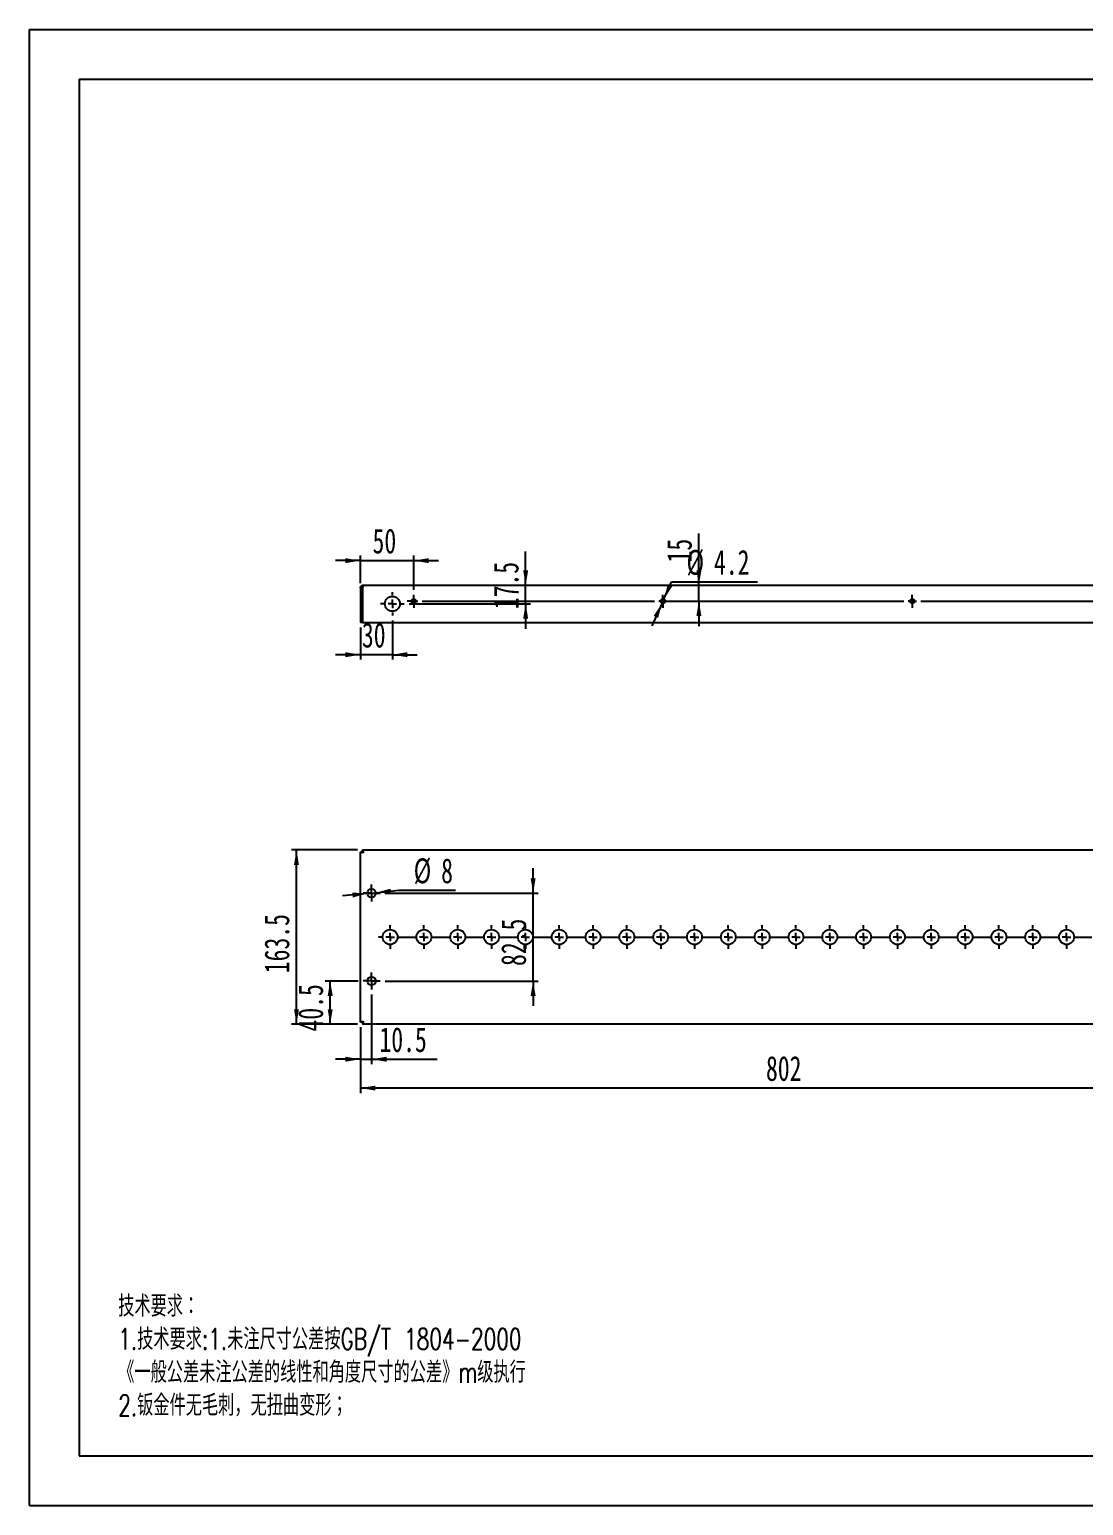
# Model space of a CAD drawing. Extents: x 0 to 1959, y 0 to 1385.
# Drawn here: x 0 to 989, y 0 to 1385 of the extents above; entities that cross this region are included whole.
import ezdxf

# ---------------------------------------------------------------- set-up
doc = ezdxf.new("R2010")
doc.units = 0
doc.header["$LTSCALE"] = 4.663751
doc.layers.get('0').update_dxf_attribs({"linetype": 'CONTINUOUS'})
doc.layers.add('粗实线', color=7, linetype='CONTINUOUS')
doc.layers.add('细实线', color=7, linetype='CONTINUOUS')
doc.styles.add('SLDTEXTSTYLE0', font='TXT', dxfattribs={"width": 0.7, "bigfont": 'bigfont'})
doc.styles.add('SLDTEXTSTYLE6', font='TXT', dxfattribs={"width": 0.7})
doc.dimstyles.new('SLDDIMSTYLE0', dxfattribs={"dimtxt": 23.318754, "dimasz": 13.991252, "dimexe": 0, "dimexo": 0.0625, "dimgap": 5.829689, "dimtad": 2, "dimdec": 1, "dimrnd": 1e-09, "dimzin": 12, "dimtxsty": 'SLDTEXTSTYLE6', "dimsah": 1, "dimcen": 0.09, "dimazin": 3, "dimtfac": 1, "dimtdec": 1, "dimtofl": 0, "dimtmove": 0, "dimatfit": 3, "dimtolj": 1, "dimtzin": 12})
doc.dimstyles.new('SLDDIMSTYLE1', dxfattribs={"dimtxt": 23.318754, "dimasz": 13.991252, "dimexe": 0, "dimexo": 0.0625, "dimgap": 5.829689, "dimtad": 2, "dimdec": 1, "dimrnd": 1e-09, "dimzin": 12, "dimtxsty": 'SLDTEXTSTYLE6', "dimsah": 1, "dimcen": 0.09, "dimazin": 3, "dimtfac": 1, "dimtdec": 1, "dimtmove": 0, "dimatfit": 3, "dimtolj": 1, "dimtzin": 12})
doc.dimstyles.new('SLDDIMSTYLE2', dxfattribs={"dimtxt": 23.318754, "dimasz": 13.991252, "dimexe": 0, "dimexo": 0.0625, "dimgap": 5.829689, "dimtad": 0, "dimtih": 1, "dimtoh": 1, "dimdec": 1, "dimrnd": 1e-09, "dimzin": 12, "dimtxsty": 'SLDTEXTSTYLE6', "dimsah": 1, "dimcen": 0, "dimazin": 3, "dimtfac": 1, "dimtdec": 1, "dimtmove": 0, "dimatfit": 3, "dimtolj": 1, "dimtzin": 12})

# ---------------------------------------------------------------- blocks, each defined once
blk = doc.blocks.new('SW_NOTE_0')
at = {"layer": '细实线', "color": 0, "attachment_point": 1, "style": 'SLDTEXTSTYLE0'}
for s, insert, char_height in [('技术要求：', (0, 25.5), 19.74), ('1.技术要求:1.未注尺寸公差按GB/T 1804-2000', (0, -5.5), 19.743), ('《一般公差未注公差的线性和角度尺寸的公差》m级执行', (0, -36.5), 19.743), ('2.钣金件无毛刺，无扭曲变形；', (0, -67.5), 19.743)]:
    blk.add_mtext(s, dxfattribs=dict(at, insert=insert, char_height=char_height))
blk = doc.blocks.new('_D')
at = {"layer": '细实线'}
for p, q in [((310.6, 449), (310.6, 387)), ((1112.6, 449), (1112.6, 387)), ((1112.6, 391.7), (310.6, 391.7))]:
    blk.add_line(p, q, dxfattribs=at)
for points in [[(310.6, 391.7), (324.6, 389.4), (324.6, 394)], [(1112.6, 391.7), (1098.6, 394), (1098.6, 389.4)]]:
    blk.add_solid(points, dxfattribs=at)
at = {"layer": '细实线', "insert": (691.3, 421.8), "char_height": 23.32, "attachment_point": 1, "style": 'SLDTEXTSTYLE6'}
blk.add_mtext('802', dxfattribs=at)
blk = doc.blocks.new('_D_1')
at = {"layer": '细实线'}
for p, q in [((307.9, 615.2), (245.9, 615.2)), ((250.6, 451.7), (250.6, 615.2)), ((307.9, 451.7), (245.9, 451.7))]:
    blk.add_line(p, q, dxfattribs=at)
for points in [[(250.6, 615.2), (248.3, 601.2), (252.9, 601.2)], [(250.6, 451.7), (252.9, 465.7), (248.3, 465.7)]]:
    blk.add_solid(points, dxfattribs=at)
at = {"layer": '细实线', "insert": (220.5, 499.5), "char_height": 23.32, "attachment_point": 1, "rotation": 90, "style": 'SLDTEXTSTYLE6'}
blk.add_mtext('163.5', dxfattribs=at)
blk = doc.blocks.new('_D_5')
at = {"layer": '细实线'}
for p, q in [((472.7, 574.7), (472.7, 598)), ((333.8, 574.7), (477.4, 574.7)), ((472.7, 492.2), (472.7, 574.7)), ((333.8, 492.2), (477.4, 492.2)), ((472.7, 492.2), (472.7, 468.9))]:
    blk.add_line(p, q, dxfattribs=at)
for points in [[(472.7, 574.7), (475.1, 588.7), (470.4, 588.7)], [(472.7, 492.2), (470.4, 478.2), (475.1, 478.2)]]:
    blk.add_solid(points, dxfattribs=at)
at = {"layer": '细实线', "insert": (442.7, 506.3), "char_height": 23.32, "attachment_point": 1, "rotation": 90, "style": 'SLDTEXTSTYLE6'}
blk.add_mtext('82.5', dxfattribs=at)
blk = doc.blocks.new('_D_6')
at = {"layer": '细实线'}
for p, q in [((308.4, 492.2), (277.6, 492.2)), ((282.2, 451.7), (282.2, 492.2)), ((307.9, 451.7), (277.6, 451.7))]:
    blk.add_line(p, q, dxfattribs=at)
for points in [[(282.2, 492.2), (279.9, 478.2), (284.6, 478.2)], [(282.2, 451.7), (284.6, 465.7), (279.9, 465.7)]]:
    blk.add_solid(points, dxfattribs=at)
at = {"layer": '细实线', "insert": (252.2, 444.8), "char_height": 23.32, "attachment_point": 1, "rotation": 90, "style": 'SLDTEXTSTYLE6'}
blk.add_mtext('40.5', dxfattribs=at)
blk = doc.blocks.new('_D_7')
at = {"layer": '细实线'}
for p, q in [((321.1, 479.5), (321.1, 414.1)), ((310.6, 449), (310.6, 414.1)), ((310.6, 418.8), (287.3, 418.8)), ((310.6, 418.8), (321.1, 418.8)), ((321.1, 418.8), (382.7, 418.8))]:
    blk.add_line(p, q, dxfattribs=at)
for points in [[(310.6, 418.8), (296.6, 421.1), (296.6, 416.5)], [(321.1, 418.8), (335.1, 416.5), (335.1, 421.1)]]:
    blk.add_solid(points, dxfattribs=at)
at = {"layer": '细实线', "insert": (328.5, 448.9), "char_height": 23.32, "attachment_point": 1, "style": 'SLDTEXTSTYLE6'}
blk.add_mtext('10.5', dxfattribs=at)
blk = doc.blocks.new('_D_8')
at = {"layer": '细实线'}
for p, q in [((317.1, 574.3), (293.9, 572)), ((317.1, 574.3), (325.1, 575.1)), ((325.1, 575.1), (346.6, 577.3)), ((346.6, 577.3), (399.9, 577.3))]:
    blk.add_line(p, q, dxfattribs=at)
for points in [[(317.1, 574.3), (303, 575.2), (303.4, 570.6)], [(325.1, 575.1), (339.2, 574.2), (338.8, 578.8)]]:
    blk.add_solid(points, dxfattribs=at)
at = {"layer": '细实线', "attachment_point": 1, "style": 'SLDTEXTSTYLE6'}
for s, insert, char_height in [('%%c', (360.6, 607.3), 23.32), ('8', (386.4, 607.3), 23.3)]:
    blk.add_mtext(s, dxfattribs=dict(at, insert=insert, char_height=char_height))
blk = doc.blocks.new('SW_CENTERMARKSYMBOL_0')
at = {"layer": '细实线', "color": 0}
for p, q in [((-706.5, 0), (-709.5, 0)), ((-698.5, 0), (-702.5, 0)), ((-698.5, 8), (-698.5, 11)), ((-698.5, 0), (-698.5, 4)), ((-698.5, 0), (-698.5, -4)), ((-698.5, 0), (-694.5, 0)), ((-690.5, 0), (-674.75, 0)), ((-666.75, 0), (-670.75, 0)), ((-666.75, 8), (-666.75, 11)), ((-666.75, 0), (-666.75, 4)), ((-666.75, 0), (-666.75, -4)), ((-666.75, 0), (-662.75, 0)), ((-658.75, 0), (-643, 0)), ((-635, 0), (-639, 0)), ((-635, 8), (-635, 11)), ((-635, 0), (-635, 4)), ((-635, 0), (-635, -4)), ((-635, 0), (-631, 0)), ((-627, 0), (-611.25, 0)), ((-603.25, 0), (-607.25, 0)), ((-603.25, 8), (-603.25, 11)), ((-603.25, 0), (-603.25, 4)), ((-603.25, 0), (-603.25, -4)), ((-603.25, 0), (-599.25, 0)), ((-595.25, 0), (-579.5, 0)), ((-571.5, 0), (-575.5, 0)), ((-571.5, 8), (-571.5, 11)), ((-571.5, 0), (-571.5, 4)), ((-571.5, 0), (-571.5, -4)), ((-571.5, 0), (-567.5, 0)), ((-563.5, 0), (-547.75, 0)), ((-539.75, 0), (-543.75, 0)), ((-539.75, 8), (-539.75, 11)), ((-539.75, 0), (-539.75, 4)), ((-539.75, 0), (-539.75, -4)), ((-539.75, 0), (-535.75, 0)), ((-531.75, 0), (-516, 0)), ((-508, 0), (-512, 0)), ((-508, 8), (-508, 11)), ((-508, 0), (-508, 4)), ((-508, 0), (-508, -4)), ((-508, 0), (-504, 0)), ((-500, 0), (-484.25, 0)), ((-476.25, 0), (-480.25, 0)), ((-476.25, 8), (-476.25, 11)), ((-476.25, 0), (-476.25, 4)), ((-476.25, 0), (-476.25, -4)), ((-476.25, 0), (-472.25, 0)), ((-468.25, 0), (-452.5, 0)), ((-444.5, 0), (-448.5, 0)), ((-444.5, 8), (-444.5, 11)), ((-444.5, 0), (-444.5, 4)), ((-444.5, 0), (-444.5, -4)), ((-444.5, 0), (-440.5, 0)), ((-436.5, 0), (-420.75, 0)), ((-412.75, 0), (-416.75, 0)), ((-412.75, 8), (-412.75, 11)), ((-412.75, 0), (-412.75, 4)), ((-412.75, 0), (-412.75, -4)), ((-412.75, 0), (-408.75, 0)), ((-404.75, 0), (-389, 0)), ((-381, 0), (-385, 0)), ((-381, 8), (-381, 11)), ((-381, 0), (-381, 4)), ((-381, 0), (-381, -4)), ((-381, 0), (-377, 0)), ((-373, 0), (-357.25, 0)), ((-349.25, 0), (-353.25, 0)), ((-349.25, 8), (-349.25, 11)), ((-349.25, 0), (-349.25, 4)), ((-349.25, 0), (-349.25, -4)), ((-349.25, 0), (-345.25, 0)), ((-341.25, 0), (-325.5, 0)), ((-317.5, 0), (-321.5, 0)), ((-317.5, 8), (-317.5, 11)), ((-317.5, 0), (-317.5, 4)), ((-317.5, 0), (-317.5, -4)), ((-317.5, 0), (-313.5, 0)), ((-309.5, 0), (-293.75, 0)), ((-285.75, 0), (-289.75, 0)), ((-285.75, 8), (-285.75, 11)), ((-285.75, 0), (-285.75, 4)), ((-285.75, 0), (-285.75, -4)), ((-285.75, 0), (-281.75, 0)), ((-277.75, 0), (-262, 0)), ((-254, 0), (-258, 0)), ((-254, 8), (-254, 11)), ((-254, 0), (-254, 4)), ((-254, 0), (-254, -4)), ((-254, 0), (-250, 0)), ((-246, 0), (-230.25, 0)), ((-222.25, 0), (-226.25, 0)), ((-222.25, 8), (-222.25, 11)), ((-222.25, 0), (-222.25, 4)), ((-222.25, 0), (-222.25, -4)), ((-222.25, 0), (-218.25, 0)), ((-214.25, 0), (-198.5, 0)), ((-190.5, 0), (-194.5, 0)), ((-190.5, 8), (-190.5, 11)), ((-190.5, 0), (-190.5, 4)), ((-190.5, 0), (-190.5, -4)), ((-190.5, 0), (-186.5, 0)), ((-182.5, 0), (-166.75, 0)), ((-158.75, 0), (-162.75, 0)), ((-158.75, 8), (-158.75, 11)), ((-158.75, 0), (-158.75, 4)), ((-158.75, 0), (-158.75, -4)), ((-158.75, 0), (-154.75, 0)), ((-150.75, 0), (-135, 0)), ((-127, 0), (-131, 0)), ((-127, 8), (-127, 11)), ((-127, 0), (-127, 4)), ((-127, 0), (-127, -4)), ((-127, 0), (-123, 0)), ((-119, 0), (-103.25, 0)), ((-95.25, 0), (-99.25, 0)), ((-95.25, 8), (-95.25, 11)), ((-95.25, 0), (-95.25, 4)), ((-95.25, 0), (-95.25, -4)), ((-95.25, 0), (-91.25, 0)), ((-87.25, 0), (-71.5, 0)), ((-63.5, 0), (-67.5, 0)), ((-63.5, 8), (-63.5, 11)), ((-63.5, 0), (-63.5, 4)), ((-63.5, 0), (-63.5, -4)), ((-63.5, 0), (-59.5, 0)), ((-55.5, 0), (-39.75, 0)), ((-31.75, 0), (-35.75, 0)), ((-31.75, 8), (-31.75, 11)), ((-31.75, 0), (-31.75, 4)), ((-31.75, 0), (-31.75, -4)), ((-31.75, 0), (-27.75, 0)), ((-23.75, 0), (-8, 0)), ((0, 0), (-4, 0)), ((0, 8), (0, 11)), ((0, 0), (0, 4)), ((0, 0), (0, -4)), ((0, 0), (4, 0)), ((8, 0), (23.75, 0)), ((31.75, 0), (27.75, 0)), ((31.75, 8), (31.75, 11)), ((31.75, 0), (31.75, 4)), ((31.75, 0), (31.75, -4)), ((31.75, 0), (35.75, 0)), ((39.75, 0), (42.75, 0)), ((-698.5, -8), (-698.5, -11)), ((-666.75, -8), (-666.75, -11)), ((-635, -8), (-635, -11)), ((-603.25, -8), (-603.25, -11)), ((-571.5, -8), (-571.5, -11)), ((-539.75, -8), (-539.75, -11)), ((-508, -8), (-508, -11)), ((-476.25, -8), (-476.25, -11)), ((-444.5, -8), (-444.5, -11)), ((-412.75, -8), (-412.75, -11)), ((-381, -8), (-381, -11)), ((-349.25, -8), (-349.25, -11)), ((-317.5, -8), (-317.5, -11)), ((-285.75, -8), (-285.75, -11)), ((-254, -8), (-254, -11)), ((-222.25, -8), (-222.25, -11)), ((-190.5, -8), (-190.5, -11)), ((-158.75, -8), (-158.75, -11)), ((-127, -8), (-127, -11)), ((-95.25, -8), (-95.25, -11)), ((-63.5, -8), (-63.5, -11)), ((-31.75, -8), (-31.75, -11)), ((0, -8), (0, -11)), ((31.75, -8), (31.75, -11))]:
    blk.add_line(p, q, dxfattribs=at)
blk = doc.blocks.new('SW_CENTERMARKSYMBOL_1')
at = {"layer": '细实线', "color": 0}
for p, q in [((-4, 0), (-8, 0)), ((0, 0), (-4, 0)), ((0, 4), (0, 8)), ((0, 0), (0, 4)), ((0, 0), (0, -4)), ((0, 0), (4, 0)), ((4, 0), (8, 0)), ((0, -4), (0, -8))]:
    blk.add_line(p, q, dxfattribs=at)
blk = doc.blocks.new('SW_CENTERMARKSYMBOL_4')
at = {"layer": '细实线', "color": 0}
for p, q in [((-4, 0), (-8, 0)), ((0, 0), (-4, 0)), ((0, 4), (0, 8)), ((0, 0), (0, 4)), ((0, 0), (0, -4)), ((0, 0), (4, 0)), ((4, 0), (8, 0)), ((0, -4), (0, -8))]:
    blk.add_line(p, q, dxfattribs=at)
blk = doc.blocks.new('_D_13')
at = {"layer": '细实线'}
for p, q in [((310.6, 886.7), (287.3, 886.7)), ((310.6, 865.7), (310.6, 891.4)), ((310.6, 886.7), (360.6, 886.7)), ((360.6, 859.4), (360.6, 891.4)), ((360.6, 886.7), (383.9, 886.7))]:
    blk.add_line(p, q, dxfattribs=at)
for points in [[(310.6, 886.7), (296.6, 889), (296.6, 884.4)], [(360.6, 886.7), (374.6, 884.4), (374.6, 889)]]:
    blk.add_solid(points, dxfattribs=at)
at = {"layer": '细实线', "insert": (322, 916.8), "char_height": 23.32, "attachment_point": 1, "style": 'SLDTEXTSTYLE6'}
blk.add_mtext('50', dxfattribs=at)
blk = doc.blocks.new('_D_14')
at = {"layer": '细实线'}
for p, q in [((310.6, 824), (310.6, 793.8)), ((340.6, 830.5), (340.6, 793.8)), ((310.6, 798.4), (287.3, 798.4)), ((340.6, 798.4), (310.6, 798.4)), ((340.6, 798.4), (363.9, 798.4))]:
    blk.add_line(p, q, dxfattribs=at)
for points in [[(310.6, 798.4), (296.6, 800.8), (296.6, 796.1)], [(340.6, 798.4), (354.6, 796.1), (354.6, 800.8)]]:
    blk.add_solid(points, dxfattribs=at)
at = {"layer": '细实线', "insert": (312, 828.5), "char_height": 23.32, "attachment_point": 1, "style": 'SLDTEXTSTYLE6'}
blk.add_mtext('30', dxfattribs=at)
blk = doc.blocks.new('_D_15')
at = {"layer": '细实线'}
for p, q in [((628.3, 863.7), (628.3, 912.2)), ((628.3, 848.7), (628.3, 863.7)), ((593.2, 848.7), (633, 848.7)), ((628.3, 848.7), (628.3, 825.3))]:
    blk.add_line(p, q, dxfattribs=at)
for points in [[(628.3, 863.7), (630.7, 877.7), (626, 877.7)], [(628.3, 848.7), (626, 834.7), (630.7, 834.7)]]:
    blk.add_solid(points, dxfattribs=at)
at = {"layer": '细实线', "insert": (598.3, 885), "char_height": 23.32, "attachment_point": 1, "rotation": 90, "style": 'SLDTEXTSTYLE6'}
blk.add_mtext('15', dxfattribs=at)
blk = doc.blocks.new('_D_16')
at = {"layer": '细实线'}
for p, q in [((465.7, 863.7), (465.7, 895.4)), ((465.7, 846.2), (465.7, 863.7)), ((356.3, 846.2), (470.4, 846.2)), ((465.7, 846.2), (465.7, 822.8))]:
    blk.add_line(p, q, dxfattribs=at)
for points in [[(465.7, 863.7), (468.1, 877.7), (463.4, 877.7)], [(465.7, 846.2), (463.4, 832.2), (468.1, 832.2)]]:
    blk.add_solid(points, dxfattribs=at)
at = {"layer": '细实线', "insert": (435.7, 841.1), "char_height": 23.32, "attachment_point": 1, "rotation": 90, "style": 'SLDTEXTSTYLE6'}
blk.add_mtext('17.5', dxfattribs=at)
blk = doc.blocks.new('_D_18')
at = {"layer": '细实线'}
for p, q in [((595.5, 850.6), (602.7, 866.7)), ((602.7, 866.7), (683.2, 866.7)), ((593.7, 846.7), (584.2, 825.5)), ((593.7, 846.7), (595.5, 850.6))]:
    blk.add_line(p, q, dxfattribs=at)
for points in [[(595.5, 850.6), (603.3, 862.4), (599.1, 864.3)], [(593.7, 846.7), (585.9, 834.9), (590.1, 833)]]:
    blk.add_solid(points, dxfattribs=at)
at = {"layer": '细实线', "char_height": 23.32, "attachment_point": 1, "style": 'SLDTEXTSTYLE6'}
for s, insert in [('%%c', (616.7, 896.8)), ('4.2', (642.5, 896.8))]:
    blk.add_mtext(s, dxfattribs=dict(at, insert=insert))
blk = doc.blocks.new('SW_CENTERMARKSYMBOL_7')
at = {"layer": '细实线', "color": 0}
for p, q in [((-8, 0), (-11, 0)), ((0, 0), (-4, 0)), ((0, 8), (0, 11)), ((0, 0), (0, 4)), ((0, 0), (0, -4)), ((0, 0), (4, 0)), ((8, 0), (11, 0)), ((0, -8), (0, -11))]:
    blk.add_line(p, q, dxfattribs=at)
blk = doc.blocks.new('SW_CENTERMARKSYMBOL_9')
at = {"layer": '细实线', "color": 0}
for p, q in [((-238, 0), (-240.1, 0)), ((-234, 0), (-238, 0)), ((-234, 4), (-234, 6.1)), ((-234, 0), (-234, 4)), ((-234, 0), (-234, -4)), ((-234, 0), (-230, 0)), ((-226, 0), (-8, 0)), ((0, 0), (-4, 0)), ((0, 4), (0, 6.1)), ((0, 0), (0, 4)), ((0, 0), (0, -4)), ((0, 0), (4, 0)), ((8, 0), (226, 0)), ((234, 0), (230, 0)), ((234, 4), (234, 6.1)), ((234, 0), (234, 4)), ((234, 0), (234, -4)), ((234, 0), (238, 0)), ((242, 0), (460, 0)), ((468, 0), (464, 0)), ((468, 4), (468, 6.1)), ((468, 0), (468, 4)), ((468, 0), (468, -4)), ((468, 0), (472, 0)), ((472, 0), (474.1, 0)), ((-234, -4), (-234, -6.1)), ((0, -4), (0, -6.1)), ((234, -4), (234, -6.1)), ((468, -4), (468, -6.1))]:
    blk.add_line(p, q, dxfattribs=at)

msp = doc.modelspace()

# ---------------------------------------------------------------- linework, layer by layer
at = {"color": 7, "linetype": 'CONTINUOUS'}
for p, q in [((312.51, 861), (310.61, 861)), ((310.61, 861), (310.61, 828.66)), ((312.51, 861), (312.51, 828.66)), ((312.58, 828.66), (312.58, 861)), ((313.27, 863.66), (1109.95, 863.66)), ((312.51, 828.66), (310.61, 828.66)), ((312.58, 828.66), (1110.64, 828.66)), ((312.51, 613.24), (310.61, 613.24)), ((310.61, 453.68), (310.61, 613.24)), ((312.58, 613.31), (312.58, 615.21)), ((312.58, 615.21), (1110.64, 615.21)), ((312.51, 453.68), (310.61, 453.68)), ((312.58, 453.61), (312.58, 451.71)), ((1110.64, 451.71), (312.58, 451.71))]:
    msp.add_line(p, q, dxfattribs=at)
for centre, radius in [((340.61, 846.16), 7), ((360.61, 848.66), 2.1), ((594.61, 848.66), 2.1), ((828.61, 848.66), 2.1), ((321.11, 574.71), 4), ((338.46, 533.46), 7), ((370.21, 533.46), 7), ((401.96, 533.46), 7), ((433.71, 533.46), 7), ((465.46, 533.46), 7), ((497.21, 533.46), 7), ((528.96, 533.46), 7), ((560.71, 533.46), 7), ((592.46, 533.46), 7), ((624.21, 533.46), 7), ((655.96, 533.46), 7), ((687.71, 533.46), 7), ((719.46, 533.46), 7), ((751.21, 533.46), 7), ((782.96, 533.46), 7), ((814.71, 533.46), 7), ((846.46, 533.46), 7), ((878.21, 533.46), 7), ((909.96, 533.46), 7), ((941.71, 533.46), 7), ((973.46, 533.46), 7), ((321.11, 492.21), 4)]:
    msp.add_circle(centre, radius, dxfattribs=at)
for points, knots in [([(310.61, 861), (310.61, 861.35), (310.68, 861.7), (310.94, 862.34), (311.14, 862.64), (311.63, 863.13), (311.93, 863.33), (312.57, 863.59), (312.92, 863.66), (313.27, 863.66)], [0, 0, 0, 0, 0.25, 0.25, 0.5, 0.5, 0.75, 0.75, 1, 1, 1, 1]), ([(312.51, 861), (312.52, 861.1), (312.53, 861.26), (312.62, 861.38), (312.65, 861.42)], [0, 0, 0, 0, 0.66454129, 1, 1, 1, 1]), ([(313.27, 863.66), (313.21, 863.66), (313.15, 863.59), (313.04, 863.33), (312.98, 863.13), (312.87, 862.64), (312.81, 862.34), (312.69, 861.7), (312.64, 861.35), (312.58, 861)], [0, 0, 0, 0, 0.25, 0.25, 0.5, 0.5, 0.75, 0.75, 1, 1, 1, 1]), ([(313.27, 612.55), (312.92, 612.61), (312.57, 612.66), (311.93, 612.78), (311.63, 612.84), (311.14, 612.95), (310.94, 613.01), (310.68, 613.12), (310.61, 613.18), (310.61, 613.24)], [0, 0, 0, 0, 0.25, 0.25, 0.5, 0.5, 0.75, 0.75, 1, 1, 1, 1]), ([(313.27, 612.55), (313.17, 612.61), (313.07, 612.66), (312.89, 612.78), (312.8, 612.84), (312.66, 612.95), (312.6, 613.01), (312.53, 613.12), (312.51, 613.18), (312.51, 613.24)], [0, 0, 0, 0, 0.25, 0.25, 0.5, 0.5, 0.75, 0.75, 1, 1, 1, 1]), ([(312.58, 615.21), (312.64, 615.21), (312.69, 615.14), (312.81, 614.87), (312.87, 614.68), (312.98, 614.18), (313.04, 613.89), (313.15, 613.24), (313.21, 612.9), (313.27, 612.55)], [0, 0, 0, 0, 0.25, 0.25, 0.5, 0.5, 0.75, 0.75, 1, 1, 1, 1]), ([(312.58, 613.31), (312.64, 613.31), (312.69, 613.29), (312.81, 613.21), (312.87, 613.16), (312.98, 613.02), (313.04, 612.93), (313.15, 612.75), (313.21, 612.65), (313.27, 612.55)], [0, 0, 0, 0, 0.25, 0.25, 0.5, 0.5, 0.75, 0.75, 1, 1, 1, 1]), ([(310.61, 453.68), (310.61, 453.74), (310.68, 453.79), (310.94, 453.91), (311.14, 453.97), (311.63, 454.08), (311.93, 454.14), (312.57, 454.25), (312.92, 454.31), (313.27, 454.37)], [0, 0, 0, 0, 0.25, 0.25, 0.5, 0.5, 0.75, 0.75, 1, 1, 1, 1]), ([(312.51, 453.68), (312.51, 453.74), (312.53, 453.79), (312.6, 453.91), (312.66, 453.97), (312.8, 454.08), (312.89, 454.14), (313.07, 454.25), (313.17, 454.31), (313.27, 454.37)], [0, 0, 0, 0, 0.25, 0.25, 0.5, 0.5, 0.75, 0.75, 1, 1, 1, 1]), ([(313.27, 454.37), (313.21, 454.02), (313.15, 453.67), (313.04, 453.03), (312.98, 452.73), (312.87, 452.24), (312.81, 452.04), (312.69, 451.78), (312.64, 451.71), (312.58, 451.71)], [0, 0, 0, 0, 0.25, 0.25, 0.5, 0.5, 0.75, 0.75, 1, 1, 1, 1]), ([(313.27, 454.37), (313.21, 454.27), (313.15, 454.17), (313.04, 453.99), (312.98, 453.9), (312.87, 453.76), (312.81, 453.7), (312.69, 453.63), (312.64, 453.61), (312.58, 453.61)], [0, 0, 0, 0, 0.25, 0.25, 0.5, 0.5, 0.75, 0.75, 1, 1, 1, 1])]:
    msp.add_open_spline(points, degree=3, knots=knots, dxfattribs=at)
at = {"layer": '粗实线'}
for p, q in [((46.64, 1338.5), (1912.14, 1338.5)), ((46.64, 1338.5), (46.64, 46.64)), ((46.64, 46.64), (1912.14, 46.64))]:
    msp.add_line(p, q, dxfattribs=at)
at = {"layer": '细实线'}
for p, q in [((0, 0), (0, 1385.13)), ((0, 1385.13), (1958.78, 1385.13)), ((0, 0), (1958.78, 0))]:
    msp.add_line(p, q, dxfattribs=at)

# ---------------------------------------------------------------- block references
for name, p in [('SW_CENTERMARKSYMBOL_7', (340.61, 846.16)), ('SW_CENTERMARKSYMBOL_9', (594.61, 848.66)), ('SW_CENTERMARKSYMBOL_4', (321.11, 574.71)), ('SW_CENTERMARKSYMBOL_0', (1036.96, 533.46)), ('SW_CENTERMARKSYMBOL_1', (321.11, 492.21)), ('SW_NOTE_0', (83.27, 171.49))]:
    msp.add_blockref(name, p, dxfattribs=at)

# ---------------------------------------------------------------- dimensions: what is measured, and where the dimension line sits
for base, p1, p2, picture, middle in [((360.61, 886.71), (310.61, 861), (360.61, 854.76), '_D_13', (335.61, 886.71)), ((310.61, 798.43), (340.61, 835.16), (310.61, 828.66), '_D_14', (325.61, 798.43)), ((321.11, 418.81), (310.61, 453.68), (321.11, 484.21), '_D_7', (355.6, 418.81))]:
    dim = msp.add_linear_dim(base=base, p1=p1, p2=p2, dimstyle='SLDDIMSTYLE1', dxfattribs=at)
    dim.commit()
    dim.dimension.update_dxf_attribs({"geometry": picture, "text_midpoint": middle, "dimtype": 160})
for base, p1, p2, angle, dimstyle, picture, middle in [((628.34, 863.66), (588.51, 848.66), (313.27, 863.66), 90, 'SLDDIMSTYLE1', '_D_15', (628.34, 898.6)), ((465.74, 863.66), (351.61, 846.16), (313.27, 863.66), 90, 'SLDDIMSTYLE1', '_D_16', (465.74, 868.28)), ((250.6, 615.21), (312.58, 451.71), (312.58, 615.21), 90, 'SLDDIMSTYLE0', '_D_1', (250.6, 533.46)), ((472.74, 574.71), (329.11, 492.21), (329.11, 574.71), 90, 'SLDDIMSTYLE1', '_D_5', (472.74, 533.46)), ((282.24, 492.21), (312.58, 451.71), (313.11, 492.21), 90, 'SLDDIMSTYLE0', '_D_6', (282.24, 471.96)), ((310.61, 391.7), (1112.61, 453.68), (310.61, 453.68), 0, 'SLDDIMSTYLE0', '_D', (711.61, 391.7))]:
    dim = msp.add_linear_dim(base=base, p1=p1, p2=p2, angle=angle, dimstyle=dimstyle, dxfattribs=at)
    dim.commit()
    dim.dimension.update_dxf_attribs({"geometry": picture, "text_midpoint": middle, "dimtype": 160})
for p1, p2, picture, middle in [((595.47, 850.58), (593.75, 846.75), '_D_18', (649.98, 882.65)), ((325.09, 575.11), (317.13, 574.31), '_D_8', (380.26, 593.17))]:
    dim = msp.add_diameter_dim_2p(p1=p1, p2=p2, dimstyle='SLDDIMSTYLE2', dxfattribs=at)
    dim.commit()
    dim.dimension.update_dxf_attribs({"geometry": picture, "text_midpoint": middle, "dimtype": 163})

doc.saveas('drawing.dxf')
